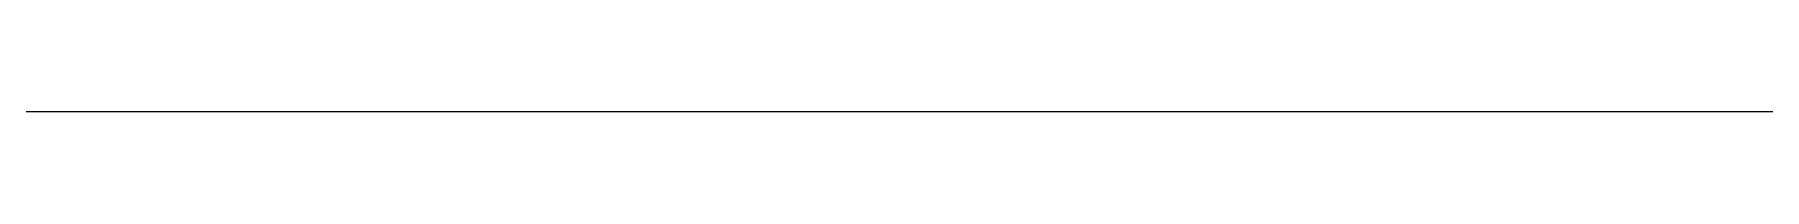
# Model space of a CAD drawing. Header units: millimetres. Extents: x -160614 to 59925, y -157025 to 0.
# Drawn here: x -67449.56596 to -67449.54862, y -96367.22565 to -96367.22565 of the extents above; entities that cross this region are included whole.
import ezdxf

# ---------------------------------------------------------------- set-up
doc = ezdxf.new("R2010")
doc.units = ezdxf.units.MM
doc.header["$LTSCALE"] = 8
doc.layers.add('72_EGR_EQP_TAG', color=9, linetype='Continuous', lineweight=5)
doc.layers.add('LOADING', color=9, linetype='Continuous', lineweight=5)
doc.layers.add('TME-NON MEDICAL FURNITURE', color=9, linetype='Continuous')

# ---------------------------------------------------------------- blocks, each defined once
blk = doc.blocks.new('GF21008-P')
at = {"layer": 'LOADING'}
for p, q in [((-0.770878612, 0), (0.790621645, 0)), ((0.721657538, 0), (0.721657538, 0)), ((0.721657538, 0), (0.721657538, 0)), ((0.721657538, 0), (0.721657538, 0)), ((0.721657538, 0), (0.721657538, 0)), ((0.721657538, 0), (0.721657538, 0)), ((0.721657538, 0), (0.721657538, 0)), ((0.721657538, 0), (0.721657538, 0)), ((0.721657538, 0), (0.721657538, 0)), ((0.721657538, 0), (0.721657538, 0)), ((0.721657538, 0), (0.721657538, 0)), ((0.721657538, 0), (0.721657538, 0)), ((0.721657538, 0), (0.721657538, 0)), ((0.721657538, 0), (0.721657538, 0)), ((0.721657538, 0), (0.721657538, 0)), ((0.721657538, 0), (0.721657538, 0)), ((0.721657538, 0), (0.721657538, 0)), ((0.721657538, 0), (0.721657538, 0)), ((0.721657538, 0), (0.721657538, 0)), ((0.721657538, 0), (0.721657538, 0)), ((0.721657538, 0), (0.721657538, 0)), ((0.721657538, 0), (0.721657538, 0)), ((0.721657538, 0), (0.721657538, 0)), ((0.721657538, 0), (0.721657538, 0)), ((0.721657538, 0), (0.721657538, 0)), ((0.721657538, 0), (0.721657538, 0)), ((0.721657538, 0), (0.721657538, 0)), ((0.721657538, 0), (0.721657538, 0)), ((0.721657538, 0), (0.721657538, 0)), ((0.721657538, 0), (0.721657538, 0)), ((0.721657538, 0), (0.721657538, 0)), ((0.721657538, 0), (0.721657538, 0)), ((0.721657538, 0), (0.721657538, 0)), ((0.721657538, 0), (0.721657538, 0)), ((0.721657538, 0), (0.721657538, 0)), ((0.721657538, 0), (0.721657538, 0)), ((0.721657538, 0), (0.721657538, 0)), ((0.721657538, 0), (0.721657538, 0)), ((0.721657538, 0), (0.721657538, 0)), ((0.721657538, 0), (0.721657538, 0)), ((0.721657538, 0), (0.721657538, 0)), ((0.721657538, 0), (0.721657538, 0)), ((0.721657538, 0), (0.721657538, 0)), ((0.721657538, 0), (0.721657538, 0)), ((0.721657538, 0), (0.721657538, 0)), ((0.721657538, 0), (0.721657538, 0)), ((0.721657538, 0), (0.721657538, 0)), ((0.721657538, 0), (0.721657538, 0)), ((0.721657538, 0), (0.721657538, 0)), ((0.721657538, 0), (0.721657538, 0)), ((0.721657538, 0), (0.721657538, 0)), ((0.721657538, 0), (0.721657538, 0)), ((0.721657538, 0), (0.721657538, 0)), ((0.721657538, 0), (0.721657538, 0)), ((0.721657538, 0), (0.721657538, 0)), ((0.721657538, 0), (0.721657538, 0)), ((0.721657538, 0), (0.721657538, 0)), ((0.721657538, 0), (0.721657538, 0)), ((0.721657538, 0), (0.721657538, 0)), ((0.721657538, 0), (0.721657538, 0)), ((0.721657538, 0), (0.721657538, 0)), ((0.721657538, 0), (0.721657538, 0)), ((0.721657538, 0), (0.721657538, 0)), ((0.721657538, 0), (0.721657538, 0)), ((0.721657538, 0), (0.721657538, 0)), ((0.721657538, 0), (0.721657538, 0)), ((0.721657538, 0), (0.721657538, 0)), ((0.721657538, 0), (0.721657538, 0)), ((0.721657538, 0), (0.721657538, 0)), ((0.721657538, 0), (0.721657538, 0)), ((0.721657538, 0), (0.721657538, 0)), ((0.721657538, 0), (0.721657538, 0)), ((0.721657538, 0), (0.721657538, 0)), ((0.721657538, 0), (0.721657538, 0)), ((0.721657538, 0), (0.721657538, 0)), ((0.721657538, 0), (0.721657538, 0)), ((0.721657538, 0), (0.721657538, 0)), ((0.721657538, 0), (0.721657538, 0)), ((0.721657538, 0), (0.721657538, 0)), ((0.721657538, 0), (0.721657538, 0)), ((0.721657538, 0), (0.721657538, 0)), ((0.721657538, 0), (0.721657538, 0)), ((0.721657538, 0), (0.721657538, 0)), ((0.721657538, 0), (0.721657538, 0)), ((0.721657538, 0), (0.721657538, 0)), ((0.721657538, 0), (0.721657538, 0)), ((0.721657538, 0), (0.721657538, 0)), ((0.721657538, 0), (0.721657538, 0)), ((0.721657538, 0), (0.721657538, 0)), ((0.721657538, 0), (0.721657538, 0)), ((0.721657538, 0), (0.721657538, 0)), ((0.721657538, 0), (0.721657538, 0)), ((0.721657538, 0), (0.721657538, 0)), ((0.721657538, 0), (0.721657538, 0)), ((0.721657538, 0), (0.721657538, 0)), ((0.721657538, 0), (0.721657538, 0)), ((0.721657538, 0), (0.721657538, 0)), ((0.721657538, 0), (0.721657538, 0)), ((0.721657538, 0), (0.721657538, 0)), ((0.721657538, 0), (0.721657538, 0)), ((0.721657538, 0), (0.721657538, 0)), ((0.721657538, 0), (0.721657538, 0)), ((0.721657538, 0), (0.721657538, 0)), ((0.721657538, 0), (0.721657538, 0)), ((0.721657538, 0), (0.721657538, 0)), ((0.721657538, 0), (0.721657538, 0)), ((0.721657538, 0), (0.721657538, 0)), ((0.721657538, 0), (0.721657538, 0)), ((0.721657538, 0), (0.721657538, 0)), ((0.721657538, 0), (0.721657538, 0)), ((0.721657538, 0), (0.721657538, 0)), ((0.721657538, 0), (0.721657538, 0)), ((0.721657538, 0), (0.721657538, 0)), ((0.721657538, 0), (0.721657538, 0)), ((0.721657538, 0), (0.721657538, 0)), ((0.721657538, 0), (0.721657538, 0)), ((0.721657538, 0), (0.721657538, 0)), ((0.721657538, 0), (0.721657538, 0)), ((0.721657538, 0), (0.721657538, 0)), ((0.721657538, 0), (0.721657538, 0)), ((0.721657538, 0), (0.721657538, 0)), ((0.721657538, 0), (0.721657538, 0)), ((0.721657538, 0), (0.721657538, 0)), ((0.721657538, 0), (0.721657538, 0)), ((0.721657538, 0), (0.721657538, 0)), ((0.721657538, 0), (0.721657538, 0)), ((0.721657538, 0), (0.721657538, 0)), ((0.721657538, 0), (0.721657538, 0)), ((0.721657538, 0), (0.721657538, 0)), ((0.721657538, 0), (0.721657538, 0)), ((0.721657538, 0), (0.721657538, 0)), ((0.721657538, 0), (0.721657538, 0)), ((0.721657538, 0), (0.721657538, 0)), ((0.721657538, 0), (0.721657538, 0)), ((0.721657538, 0), (0.721657538, 0)), ((0.721657538, 0), (0.721657538, 0)), ((0.721657538, 0), (0.721657538, 0)), ((0.721657538, 0), (0.721657538, 0)), ((0.721657538, 0), (0.721657538, 0)), ((0.721657538, 0), (0.721657538, 0)), ((0.721657538, 0), (0.721657538, 0)), ((0.721657538, 0), (0.721657538, 0)), ((0.721657538, 0), (0.721657538, 0)), ((0.721657538, 0), (0.721657538, 0)), ((0.721657538, 0), (0.721657538, 0)), ((0.721657538, 0), (0.721657538, 0)), ((0.721657538, 0), (0.721657538, 0)), ((0.721657538, 0), (0.721657538, 0)), ((0.721657538, 0), (0.721657538, 0)), ((0.721657538, 0), (0.721657538, 0)), ((0.721657538, 0), (0.721657538, 0)), ((0.721657538, 0), (0.721657538, 0)), ((0.721657538, 0), (0.721657538, 0)), ((0.721657538, 0), (0.721657538, 0)), ((0.721657538, 0), (0.721657538, 0)), ((0.721657538, 0), (0.721657538, 0)), ((0.721657538, 0), (0.721657538, 0)), ((0.721657538, 0), (0.721657538, 0)), ((0.721657538, 0), (0.721657538, 0)), ((0.721657538, 0), (0.721657538, 0)), ((0.721657538, 0), (0.721657538, 0)), ((0.721657538, 0), (0.721657538, 0)), ((0.721657538, 0), (0.721657538, 0)), ((0.721657538, 0), (0.721657538, 0)), ((0.721657538, 0), (0.721657538, 0)), ((0.721657538, 0), (0.721657538, 0)), ((0.721657538, 0), (0.721657538, 0)), ((0.721657538, 0), (0.721657538, 0)), ((0.721657538, 0), (0.721657538, 0)), ((0.721657538, 0), (0.721657538, 0)), ((0.721657538, 0), (0.721657538, 0)), ((0.721657538, 0), (0.721657538, 0)), ((0.721657538, 0), (0.721657538, 0)), ((0.721657538, 0), (0.721657538, 0)), ((0.721657538, 0), (0.721657538, 0)), ((0.721657538, 0), (0.721657538, 0)), ((0.721657538, 0), (0.721657538, 0)), ((0.721657538, 0), (0.721657538, 0)), ((0.721657538, 0), (0.721657538, 0)), ((0.721657538, 0), (0.721657538, 0)), ((0.721657538, 0), (0.721657538, 0)), ((0.721657538, 0), (0.721657538, 0)), ((0.721657538, 0), (0.721657538, 0)), ((0.721657538, 0), (0.721657538, 0)), ((0.721657538, 0), (0.721657538, 0)), ((0.721657538, 0), (0.721657538, 0)), ((0.721657538, 0), (0.721657538, 0)), ((0.721657538, 0), (0.721657538, 0)), ((0.721657538, 0), (0.721657538, 0)), ((0.721657538, 0), (0.721657538, 0)), ((0.721657538, 0), (0.721657538, 0)), ((0.721657538, 0), (0.721657538, 0)), ((0.721657538, 0), (0.721657538, 0)), ((0.721657538, 0), (0.721657538, 0)), ((0.721657538, 0), (0.721657538, 0)), ((0.721657538, 0), (0.721657538, 0)), ((0.721657538, 0), (0.721657538, 0)), ((0.721657538, 0), (0.721657538, 0)), ((0.721657538, 0), (0.721657538, 0)), ((0.721657538, 0), (0.721657538, 0)), ((0.721657538, 0), (0.721657538, 0)), ((0.721657538, 0), (0.721657538, 0)), ((0.721657538, 0), (0.721657538, 0)), ((0.721657538, 0), (0.721657538, 0)), ((0.721657538, 0), (0.721657538, 0)), ((0.721657538, 0), (0.721657538, 0)), ((0.721657538, 0), (0.721657538, 0)), ((0.721657538, 0), (0.721657538, 0)), ((0.721657538, 0), (0.721657538, 0)), ((0.721657538, 0), (0.721657538, 0)), ((0.721657538, 0), (0.721657538, 0)), ((0.721657538, 0), (0.721657538, 0)), ((0.721657538, 0), (0.721657538, 0)), ((0.721657538, 0), (0.721657538, 0)), ((0.721657538, 0), (0.721657538, 0)), ((0.721657538, 0), (0.721657538, 0)), ((0.721657538, 0), (0.721657538, 0)), ((0.721657538, 0), (0.721657538, 0)), ((0.721657538, 0), (0.721657538, 0)), ((0.721657538, 0), (0.721657538, 0)), ((0.721657538, 0), (0.721657538, 0)), ((0.721657538, 0), (0.721657538, 0)), ((0.721657538, 0), (0.721657538, 0)), ((0.721657538, 0), (0.721657538, 0)), ((0.721657538, 0), (0.721657538, 0)), ((0.721657538, 0), (0.721657538, 0)), ((0.721657538, 0), (0.721657538, 0)), ((0.721657538, 0), (0.721657538, 0)), ((0.721657538, 0), (0.721657538, 0)), ((0.721657538, 0), (0.721657538, 0)), ((0.721657538, 0), (0.721657538, 0)), ((0.721657538, 0), (0.721657538, 0)), ((0.721657538, 0), (0.721657538, 0)), ((0.721657538, 0), (0.721657538, 0)), ((0.721657538, 0), (0.721657538, 0)), ((0.721657538, 0), (0.721657538, 0)), ((0.721657538, 0), (0.721657538, 0)), ((0.721657538, 0), (0.721657538, 0)), ((0.721657538, 0), (0.721657538, 0)), ((0.721657538, 0), (0.721657538, 0)), ((0.721657538, 0), (0.721657538, 0)), ((0.721657538, 0), (0.721657538, 0)), ((0.721657538, 0), (0.721657538, 0)), ((0.721657538, 0), (0.721657538, 0)), ((0.721657538, 0), (0.721657538, 0)), ((0.721657538, 0), (0.721657538, 0)), ((0.721657538, 0), (0.721657538, 0)), ((0.721657538, 0), (0.721657538, 0)), ((0.721657538, 0), (0.721657538, 0)), ((0.721657538, 0), (0.721657538, 0)), ((0.721657538, 0), (0.721657538, 0)), ((0.721657538, 0), (0.721657538, 0)), ((0.721657538, 0), (0.721657538, 0)), ((0.721657538, 0), (0.721657538, 0)), ((0.721657538, 0), (0.721657538, 0)), ((0.721657538, 0), (0.721657538, 0)), ((0.721657538, 0), (0.721657538, 0)), ((0.721657538, 0), (0.721657538, 0)), ((0.721657538, 0), (0.721657538, 0)), ((0.721657538, 0), (0.721657538, 0)), ((0.721657538, 0), (0.721657538, 0)), ((0.721657538, 0), (0.721657538, 0)), ((0.721657538, 0), (0.721657538, 0)), ((0.721657538, 0), (0.721657538, 0)), ((0.721657538, 0), (0.721657538, 0)), ((0.721657538, 0), (0.721657538, 0)), ((0.721657538, 0), (0.721657538, 0)), ((0.721657538, 0), (0.721657538, 0)), ((0.721657538, 0), (0.721657538, 0)), ((0.721657538, 0), (0.721657538, 0)), ((0.721657538, 0), (0.721657538, 0)), ((0.721657538, 0), (0.721657538, 0)), ((0.721657538, 0), (0.721657538, 0)), ((0.721657538, 0), (0.721657538, 0)), ((0.721657538, 0), (0.721657538, 0)), ((0.721657538, 0), (0.721657538, 0)), ((0.721657538, 0), (0.721657538, 0)), ((0.721657538, 0), (0.721657538, 0)), ((0.721657538, 0), (0.721657538, 0)), ((0.721657538, 0), (0.721657538, 0)), ((0.721657538, 0), (0.721657538, 0)), ((0.721657538, 0), (0.721657538, 0)), ((0.721657538, 0), (0.721657538, 0)), ((0.721657538, 0), (0.721657538, 0)), ((0.721657538, 0), (0.721657538, 0)), ((0.721657538, 0), (0.721657538, 0)), ((0.721657538, 0), (0.721657538, 0)), ((0.721657538, 0), (0.721657538, 0)), ((0.721657538, 0), (0.721657538, 0)), ((0.721657538, 0), (0.721657538, 0)), ((0.721657538, 0), (0.721657538, 0)), ((0.721657538, 0), (0.721657538, 0)), ((0.721657538, 0), (0.721657538, 0)), ((0.721657538, 0), (0.721657538, 0)), ((0.721657538, 0), (0.721657538, 0)), ((0.721657538, 0), (0.721657538, 0)), ((0.721657538, 0), (0.721657538, 0)), ((0.721657538, 0), (0.721657538, 0)), ((0.721657538, 0), (0.721657538, 0)), ((0.721657538, 0), (0.721657538, 0)), ((0.721657538, 0), (0.721657538, 0)), ((0.721657538, 0), (0.721657538, 0)), ((0.721657538, 0), (0.721657538, 0)), ((0.721657538, 0), (0.721657538, 0)), ((0.721657538, 0), (0.721657538, 0)), ((0.721657538, 0), (0.721657538, 0)), ((0.721657538, 0), (0.721657538, 0)), ((0.721657538, 0), (0.721657538, 0)), ((0.721657538, 0), (0.721657538, 0)), ((0.721657538, 0), (0.721657538, 0)), ((0.721657538, 0), (0.721657538, 0)), ((0.721657538, 0), (0.721657538, 0)), ((0.721657538, 0), (0.721657538, 0)), ((0.721657538, 0), (0.721657538, 0)), ((0.721657538, 0), (0.721657538, 0)), ((0.721657538, 0), (0.721657538, 0)), ((0.721657538, 0), (0.721657538, 0)), ((0.721657538, 0), (0.721657538, 0)), ((0.721657538, 0), (0.721657538, 0)), ((0.721657538, 0), (0.721657538, 0)), ((0.721657538, 0), (0.721657538, 0)), ((0.721657538, 0), (0.721657538, 0)), ((0.721657538, 0), (0.721657538, 0)), ((0.721657538, 0), (0.721657538, 0)), ((0.721657538, 0), (0.721657538, 0)), ((0.721657538, 0), (0.721657538, 0)), ((0.721657538, 0), (0.721657538, 0)), ((0.721657538, 0), (0.721657538, 0)), ((0.721657538, 0), (0.721657538, 0)), ((0.721657538, 0), (0.721657538, 0)), ((0.721657538, 0), (0.721657538, 0)), ((0.721657538, 0), (0.721657538, 0)), ((0.721657538, 0), (0.721657538, 0)), ((0.721657538, 0), (0.721657538, 0)), ((0.721657538, 0), (0.721657538, 0)), ((0.721657538, 0), (0.721657538, 0)), ((0.721657538, 0), (0.721657538, 0)), ((0.721657538, 0), (0.721657538, 0)), ((0.721657538, 0), (0.721657538, 0)), ((0.721657538, 0), (0.721657538, 0)), ((0.721657538, 0), (0.721657538, 0)), ((0.721657538, 0), (0.721657538, 0)), ((0.721657538, 0), (0.721657538, 0)), ((0.721657538, 0), (0.721657538, 0)), ((0.721657538, 0), (0.721657538, 0)), ((0.721657538, 0), (0.721657538, 0)), ((0.721657538, 0), (0.721657538, 0)), ((0.721657538, 0), (0.721657538, 0)), ((0.721657538, 0), (0.721657538, 0)), ((0.721657538, 0), (0.721657538, 0)), ((0.721657538, 0), (0.721657538, 0)), ((0.721657538, 0), (0.721657538, 0)), ((0.721657538, 0), (0.721657538, 0)), ((0.721657538, 0), (0.721657538, 0)), ((0.721657538, 0), (0.721657538, 0)), ((0.721657538, 0), (0.721657538, 0)), ((0.721657538, 0), (0.721657538, 0)), ((0.721657538, 0), (0.721657538, 0)), ((0.721657538, 0), (0.721657538, 0)), ((0.721657538, 0), (0.721657538, 0)), ((0.721657538, 0), (0.721657538, 0)), ((0.721657538, 0), (0.721657538, 0)), ((0.721657538, 0), (0.721657538, 0)), ((0.721657538, 0), (0.721657538, 0)), ((0.721657538, 0), (0.721657538, 0)), ((0.721657538, 0), (0.721657538, 0)), ((0.721657538, 0), (0.721657538, 0)), ((0.721657538, 0), (0.721657538, 0)), ((0.721657538, 0), (0.721657538, 0)), ((0.721657538, 0), (0.721657538, 0)), ((0.721657538, 0), (0.721657538, 0)), ((0.721657538, 0), (0.721657538, 0)), ((0.721657538, 0), (0.721657538, 0)), ((0.721657538, 0), (0.721657538, 0)), ((0.721657538, 0), (0.721657538, 0)), ((0.721657538, 0), (0.721657538, 0)), ((0.721657538, 0), (0.721657538, 0)), ((0.721657538, 0), (0.721657538, 0)), ((0.721657538, 0), (0.721657538, 0)), ((0.721657538, 0), (0.721657538, 0)), ((0.721657538, 0), (0.721657538, 0)), ((0.721657538, 0), (0.721657538, 0)), ((0.721657538, 0), (0.721657538, 0)), ((0.721657538, 0), (0.721657538, 0)), ((0.721657538, 0), (0.721657538, 0)), ((0.721657538, 0), (0.721657538, 0)), ((0.721657538, 0), (0.721657538, 0)), ((0.721657538, 0), (0.721657538, 0)), ((0.721657538, 0), (0.721657538, 0)), ((0.721657538, 0), (0.721657538, 0)), ((0.721657538, 0), (0.721657538, 0)), ((0.721657538, 0), (0.721657538, 0)), ((0.721657538, 0), (0.721657538, 0)), ((0.721657538, 0), (0.721657538, 0)), ((0.721657538, 0), (0.721657538, 0)), ((0.721657538, 0), (0.721657538, 0)), ((0.721657538, 0), (0.721657538, 0)), ((0.721657538, 0), (0.721657538, 0)), ((0.721657538, 0), (0.721657538, 0)), ((0.721657538, 0), (0.721657538, 0)), ((0.721657538, 0), (0.721657538, 0)), ((0.721657538, 0), (0.721657538, 0)), ((0.721657538, 0), (0.721657538, 0)), ((0.721657538, 0), (0.721657538, 0)), ((0.721657538, 0), (0.721657538, 0)), ((0.721657538, 0), (0.721657538, 0)), ((0.721657538, 0), (0.721657538, 0)), ((0.721657538, 0), (0.721657538, 0)), ((0.721657538, 0), (0.721657538, 0)), ((0.721657538, 0), (0.721657538, 0)), ((0.721657538, 0), (0.721657538, 0)), ((0.721657538, 0), (0.721657538, 0)), ((0.721657538, 0), (0.721657538, 0)), ((0.721657538, 0), (0.721657538, 0)), ((0.721657538, 0), (0.721657538, 0)), ((0.721657538, 0), (0.721657538, 0)), ((0.721657538, 0), (0.721657538, 0)), ((0.721657538, 0), (0.721657538, 0)), ((0.721657538, 0), (0.721657538, 0)), ((0.721657538, 0), (0.721657538, 0)), ((0.721657538, 0), (0.721657538, 0)), ((0.721657538, 0), (0.721657538, 0)), ((0.721657538, 0), (0.721657538, 0)), ((0.721657538, 0), (0.721657538, 0)), ((0.721657538, 0), (0.721657538, 0)), ((0.721657538, 0), (0.721657538, 0)), ((0.721657538, 0), (0.721657538, 0)), ((0.721657538, 0), (0.721657538, 0)), ((0.721657538, 0), (0.721657538, 0)), ((0.721657538, 0), (0.721657538, 0)), ((0.721657538, 0), (0.721657538, 0)), ((0.721657538, 0), (0.721657538, 0)), ((0.721657538, 0), (0.721657538, 0)), ((0.721657538, 0), (0.721657538, 0)), ((0.721657538, 0), (0.721657538, 0)), ((0.721657538, 0), (0.721657538, 0)), ((0.721657538, 0), (0.721657538, 0)), ((0.721657538, 0), (0.721657538, 0)), ((0.721657538, 0), (0.721657538, 0)), ((0.721657538, 0), (0.721657538, 0)), ((0.721657538, 0), (0.721657538, 0)), ((0.721657538, 0), (0.721657538, 0)), ((0.721657538, 0), (0.721657538, 0)), ((0.721657538, 0), (0.721657538, 0)), ((0.721657538, 0), (0.721657538, 0)), ((0.721657538, 0), (0.721657538, 0)), ((0.721657538, 0), (0.721657538, 0)), ((0.721657538, 0), (0.721657538, 0)), ((0.721657538, 0), (0.721657538, 0)), ((0.721657538, 0), (0.721657538, 0)), ((0.721657538, 0), (0.721657538, 0)), ((0.721657538, 0), (0.721657538, 0)), ((0.721657538, 0), (0.721657538, 0)), ((0.721657538, 0), (0.721657538, 0)), ((0.721657538, 0), (0.721657538, 0)), ((0.721657538, 0), (0.721657538, 0)), ((0.721657538, 0), (0.721657538, 0)), ((0.721657538, 0), (0.721657538, 0)), ((0.721657538, 0), (0.721657538, 0)), ((0.721657538, 0), (0.721657538, 0)), ((0.721657538, 0), (0.721657538, 0)), ((0.721657538, 0), (0.721657538, 0)), ((0.721657538, 0), (0.721657538, 0)), ((0.721657538, 0), (0.721657538, 0)), ((0.721657538, 0), (0.721657538, 0)), ((0.721657538, 0), (0.721657538, 0)), ((0.721657538, 0), (0.721657538, 0)), ((0.721657538, 0), (0.721657538, 0)), ((0.721657538, 0), (0.721657538, 0)), ((0.721657538, 0), (0.721657538, 0)), ((0.721657538, 0), (0.721657538, 0)), ((0.721657538, 0), (0.721657538, 0)), ((0.721657538, 0), (0.721657538, 0)), ((0.721657538, 0), (0.721657538, 0)), ((0.721657538, 0), (0.721657538, 0)), ((0.721657538, 0), (0.721657538, 0)), ((0.721657538, 0), (0.721657538, 0)), ((0.721657538, 0), (0.721657538, 0)), ((0.721657538, 0), (0.721657538, 0)), ((0.721657538, 0), (0.721657538, 0)), ((0.721657538, 0), (0.721657538, 0)), ((0.721657538, 0), (0.721657538, 0)), ((0.721657538, 0), (0.721657538, 0)), ((0.721657538, 0), (0.721657538, 0)), ((0.721657538, 0), (0.721657538, 0)), ((0.721657538, 0), (0.721657538, 0)), ((0.721657538, 0), (0.721657538, 0)), ((0.721657538, 0), (0.721657538, 0)), ((0.721657538, 0), (0.721657538, 0)), ((0.721657538, 0), (0.721657538, 0)), ((0.721657538, 0), (0.721657538, 0)), ((0.721657538, 0), (0.721657538, 0)), ((0.721657538, 0), (0.721657538, 0)), ((0.721657538, 0), (0.721657538, 0)), ((0.721657538, 0), (0.721657538, 0)), ((0.721657538, 0), (0.721657538, 0)), ((0.721657538, 0), (0.721657538, 0)), ((0.721657538, 0), (0.721657538, 0)), ((0.721657538, 0), (0.721657538, 0)), ((0.721657538, 0), (0.721657538, 0)), ((0.721657538, 0), (0.721657538, 0)), ((0.721657538, 0), (0.721657538, 0)), ((0.721657538, 0), (0.721657538, 0)), ((0.721657538, 0), (0.721657538, 0)), ((0.721657538, 0), (0.721657538, 0)), ((0.721657538, 0), (0.721657538, 0)), ((0.721657538, 0), (0.721657538, 0)), ((0.721657538, 0), (0.721657538, 0)), ((0.721657538, 0), (0.721657538, 0)), ((0.721657538, 0), (0.721657538, 0)), ((0.721657538, 0), (0.721657538, 0)), ((0.721657538, 0), (0.721657538, 0)), ((0.721657538, 0), (0.721657538, 0)), ((0.721657538, 0), (0.721657538, 0)), ((0.721657538, 0), (0.721657538, 0)), ((0.721657538, 0), (0.721657538, 0)), ((0.721657538, 0), (0.721657538, 0)), ((0.721657538, 0), (0.721657538, 0)), ((0.721657538, 0), (0.721657538, 0)), ((0.721657538, 0), (0.721657538, 0)), ((0.721657538, 0), (0.721657538, 0)), ((0.721657538, 0), (0.721657538, 0)), ((0.721657538, 0), (0.721657538, 0)), ((0.721657538, 0), (0.721657538, 0)), ((0.721657538, 0), (0.721657538, 0)), ((0.721657538, 0), (0.721657538, 0)), ((0.721657538, 0), (0.721657538, 0)), ((0.721657538, 0), (0.721657538, 0)), ((0.721657538, 0), (0.721657538, 0)), ((0.721657538, 0), (0.721657538, 0)), ((0.721657538, 0), (0.721657538, 0)), ((0.721657538, 0), (0.721657538, 0)), ((0.721657538, 0), (0.721657538, 0)), ((0.721657538, 0), (0.721657538, 0)), ((0.721657538, 0), (0.721657538, 0)), ((0.721657538, 0), (0.721657538, 0)), ((0.721657538, 0), (0.721657538, 0)), ((0.721657538, 0), (0.721657538, 0)), ((0.721657538, 0), (0.721657538, 0)), ((0.721657538, 0), (0.721657538, 0)), ((0.721657538, 0), (0.721657538, 0)), ((0.721657538, 0), (0.721657538, 0)), ((0.721657538, 0), (0.721657538, 0)), ((0.721657538, 0), (0.721657538, 0)), ((0.721657538, 0), (0.721657538, 0)), ((0.721657538, 0), (0.721657538, 0)), ((0.721657538, 0), (0.721657538, 0)), ((0.721657538, 0), (0.721657538, 0)), ((0.721657538, 0), (0.721657538, 0)), ((0.721657538, 0), (0.721657538, 0)), ((0.721657538, 0), (0.721657538, 0)), ((0.721657538, 0), (0.721657538, 0)), ((0.721657538, 0), (0.721657538, 0)), ((0.721657538, 0), (0.721657538, 0)), ((0.721657538, 0), (0.721657538, 0)), ((0.721657538, 0), (0.721657538, 0)), ((0.721657538, 0), (0.721657538, 0)), ((0.721657538, 0), (0.721657538, 0)), ((0.721657538, 0), (0.721657538, 0)), ((0.721657538, 0), (0.721657538, 0)), ((0.721657538, 0), (0.721657538, 0)), ((0.721657538, 0), (0.721657538, 0)), ((0.721657538, 0), (0.721657538, 0)), ((0.721657538, 0), (0.721657538, 0)), ((0.721657538, 0), (0.721657538, 0)), ((0.721657538, 0), (0.721657538, 0)), ((0.721657538, 0), (0.721657538, 0)), ((0.721657538, 0), (0.721657538, 0)), ((0.721657538, 0), (0.721657538, 0)), ((0.721657538, 0), (0.721657538, 0)), ((0.721657538, 0), (0.721657538, 0)), ((0.721657538, 0), (0.721657538, 0)), ((0.721657538, 0), (0.721657538, 0)), ((0.721657538, 0), (0.721657538, 0)), ((0.721657538, 0), (0.721657538, 0)), ((0.721657538, 0), (0.721657538, 0)), ((0.721657538, 0), (0.721657538, 0)), ((0.721657538, 0), (0.721657538, 0)), ((0.721657538, 0), (0.721657538, 0)), ((0.721657538, 0), (0.721657538, 0)), ((0.721657538, 0), (0.721657538, 0)), ((0.721657538, 0), (0.721657538, 0)), ((0.721657538, 0), (0.721657538, 0)), ((0.721657538, 0), (0.721657538, 0)), ((0.721657538, 0), (0.721657538, 0)), ((0.721657538, 0), (0.721657538, 0)), ((0.721657538, 0), (0.721657538, 0)), ((0.721657538, 0), (0.721657538, 0)), ((0.721657538, 0), (0.721657538, 0)), ((0.721657538, 0), (0.721657538, 0)), ((0.721657538, 0), (0.721657538, 0)), ((0.721657538, 0), (0.721657538, 0)), ((0.721657538, 0), (0.721657538, 0)), ((0.721657538, 0), (0.721657538, 0)), ((0.721657538, 0), (0.721657538, 0)), ((0.721657538, 0), (0.721657538, 0)), ((0.721657538, 0), (0.721657538, 0)), ((0.721657538, 0), (0.721657538, 0)), ((0.721657538, 0), (0.721657538, 0)), ((0.721657538, 0), (0.721657538, 0)), ((0.721657538, 0), (0.721657538, 0)), ((0.721657538, 0), (0.721657538, 0)), ((0.721657538, 0), (0.721657538, 0)), ((0.721657538, 0), (0.721657538, 0)), ((0.721657538, 0), (0.721657538, 0)), ((0.721657538, 0), (0.721657538, 0)), ((0.721657538, 0), (0.721657538, 0)), ((0.721657538, 0), (0.721657538, 0)), ((0.721657538, 0), (0.721657538, 0)), ((0.721657538, 0), (0.721657538, 0)), ((0.721657538, 0), (0.721657538, 0)), ((0.721657538, 0), (0.721657538, 0)), ((0.721657538, 0), (0.721657538, 0)), ((0.721657538, 0), (0.721657538, 0)), ((0.721657538, 0), (0.721657538, 0)), ((0.721657538, 0), (0.721657538, 0)), ((0.721657538, 0), (0.721657538, 0)), ((0.721657538, 0), (0.721657538, 0)), ((0.721657538, 0), (0.721657538, 0)), ((0.721657538, 0), (0.721657538, 0)), ((0.721657538, 0), (0.721657538, 0)), ((0.721657538, 0), (0.721657538, 0)), ((0.721657538, 0), (0.721657538, 0)), ((0.721657538, 0), (0.721657538, 0)), ((0.721657538, 0), (0.721657538, 0)), ((0.721657538, 0), (0.721657538, 0)), ((0.721657538, 0), (0.721657538, 0)), ((0.721657538, 0), (0.721657538, 0)), ((0.721657538, 0), (0.721657538, 0)), ((0.721657538, 0), (0.721657538, 0)), ((0.721657538, 0), (0.721657538, 0)), ((0.721657538, 0), (0.721657538, 0)), ((0.721657538, 0), (0.721657538, 0)), ((0.721657538, 0), (0.721657538, 0)), ((0.721657538, 0), (0.721657538, 0)), ((0.721657538, 0), (0.721657538, 0)), ((0.721657538, 0), (0.721657538, 0)), ((0.721657538, 0), (0.721657538, 0)), ((0.721657538, 0), (0.721657538, 0)), ((0.721657538, 0), (0.721657538, 0)), ((0.721657538, 0), (0.721657538, 0)), ((0.721657538, 0), (0.721657538, 0)), ((0.721657538, 0), (0.721657538, 0)), ((0.721657538, 0), (0.721657538, 0)), ((0.721657538, 0), (0.721657538, 0)), ((0.721657538, 0), (0.721657538, 0)), ((0.721657538, 0), (0.721657538, 0)), ((0.721657538, 0), (0.721657538, 0)), ((0.721657538, 0), (0.721657538, 0)), ((0.721657538, 0), (0.721657538, 0)), ((0.721657538, 0), (0.721657538, 0)), ((0.721657538, 0), (0.721657538, 0)), ((0.721657538, 0), (0.721657538, 0)), ((0.721657538, 0), (0.721657538, 0)), ((0.721657538, 0), (0.721657538, 0)), ((0.721657538, 0), (0.721657538, 0)), ((0.721657538, 0), (0.721657538, 0)), ((0.721657538, 0), (0.721657538, 0)), ((0.721657538, 0), (0.721657538, 0)), ((0.721657538, 0), (0.721657538, 0)), ((0.721657538, 0), (0.721657538, 0)), ((0.721657538, 0), (0.721657538, 0)), ((0.721657538, 0), (0.721657538, 0)), ((0.721657538, 0), (0.721657538, 0)), ((0.721657538, 0), (0.721657538, 0)), ((0.721657538, 0), (0.721657538, 0)), ((0.721657538, 0), (0.721657538, 0)), ((0.721657538, 0), (0.721657538, 0)), ((0.721657538, 0), (0.721657538, 0)), ((0.721657538, 0), (0.721657538, 0)), ((0.721657538, 0), (0.721657538, 0)), ((0.721657538, 0), (0.721657538, 0)), ((0.721657538, 0), (0.721657538, 0)), ((0.721657538, 0), (0.721657538, 0)), ((0.721657538, 0), (0.721657538, 0)), ((0.721657538, 0), (0.721657538, 0)), ((0.721657538, 0), (0.721657538, 0)), ((0.721657538, 0), (0.721657538, 0)), ((0.721657538, 0), (0.721657538, 0)), ((0.721657538, 0), (0.721657538, 0)), ((0.721657538, 0), (0.721657538, 0)), ((0.721657538, 0), (0.721657538, 0)), ((0.721657538, 0), (0.721657538, 0)), ((0.721657538, 0), (0.721657538, 0)), ((0.721657538, 0), (0.721657538, 0)), ((0.721657538, 0), (0.721657538, 0)), ((0.721657538, 0), (0.721657538, 0)), ((0.721657538, 0), (0.721657538, 0)), ((0.721657538, 0), (0.721657538, 0)), ((0.721657538, 0), (0.721657538, 0)), ((0.721657538, 0), (0.721657538, 0)), ((0.721657538, 0), (0.721657538, 0)), ((0.721657538, 0), (0.721657538, 0)), ((0.721657538, 0), (0.721657538, 0)), ((0.721657538, 0), (0.721657538, 0)), ((0.721657538, 0), (0.721657538, 0)), ((0.721657538, 0), (0.721657538, 0)), ((0.721657538, 0), (0.721657538, 0)), ((0.721657538, 0), (0.721657538, 0)), ((0.721657538, 0), (0.721657538, 0)), ((0.721657538, 0), (0.721657538, 0)), ((0.721657538, 0), (0.721657538, 0)), ((0.721657538, 0), (0.721657538, 0)), ((0.721657538, 0), (0.721657538, 0)), ((0.721657538, 0), (0.721657538, 0)), ((0.721657538, 0), (0.721657538, 0)), ((0.721657538, 0), (0.721657538, 0)), ((0.721657538, 0), (0.721657538, 0)), ((0.721657538, 0), (0.721657538, 0)), ((0.721657538, 0), (0.721657538, 0)), ((0.721657538, 0), (0.721657538, 0)), ((0.721657538, 0), (0.721657538, 0)), ((0.721657538, 0), (0.721657538, 0)), ((0.721657538, 0), (0.721657538, 0)), ((0.721657538, 0), (0.721657538, 0)), ((0.721657538, 0), (0.721657538, 0)), ((0.721657538, 0), (0.721657538, 0)), ((0.721657538, 0), (0.721657538, 0)), ((0.721657538, 0), (0.721657538, 0)), ((0.721657538, 0), (0.721657538, 0)), ((0.721657538, 0), (0.721657538, 0)), ((0.721657538, 0), (0.721657538, 0)), ((0.721657538, 0), (0.721657538, 0)), ((0.721657538, 0), (0.721657538, 0)), ((0.721657538, 0), (0.721657538, 0)), ((0.721657538, 0), (0.721657538, 0)), ((0.721657538, 0), (0.721657538, 0)), ((0.721657538, 0), (0.721657538, 0)), ((0.721657538, 0), (0.721657538, 0)), ((0.721657538, 0), (0.721657538, 0)), ((0.721657538, 0), (0.721657538, 0)), ((0.721657538, 0), (0.721657538, 0)), ((0.721657538, 0), (0.721657538, 0)), ((0.721657538, 0), (0.721657538, 0)), ((0.721657538, 0), (0.721657538, 0)), ((0.721657538, 0), (0.721657538, 0)), ((0.721657538, 0), (0.721657538, 0)), ((0.721657538, 0), (0.721657538, 0)), ((0.721657538, 0), (0.721657538, 0)), ((0.721657538, 0), (0.721657538, 0)), ((0.721657538, 0), (0.721657538, 0)), ((0.721657538, 0), (0.721657538, 0)), ((0.721657538, 0), (0.721657538, 0)), ((0.721657538, 0), (0.721657538, 0)), ((0.721657538, 0), (0.721657538, 0)), ((0.721657538, 0), (0.721657538, 0)), ((0.721657538, 0), (0.721657538, 0)), ((0.721657538, 0), (0.721657538, 0)), ((0.721657538, 0), (0.721657538, 0)), ((0.721657538, 0), (0.721657538, 0)), ((0.721657538, 0), (0.721657538, 0)), ((0.721657538, 0), (0.721657538, 0)), ((0.721657538, 0), (0.721657538, 0)), ((0.721657538, 0), (0.721657538, 0)), ((0.721657538, 0), (0.721657538, 0)), ((0.721657538, 0), (0.721657538, 0)), ((0.721657538, 0), (0.721657538, 0)), ((0.721657538, 0), (0.721657538, 0)), ((0.721657538, 0), (0.721657538, 0)), ((0.721657538, 0), (0.721657538, 0)), ((0.721657538, 0), (0.721657538, 0)), ((0.721657538, 0), (0.721657538, 0)), ((0.721657538, 0), (0.721657538, 0)), ((0.721657538, 0), (0.721657538, 0)), ((0.721657538, 0), (0.721657538, 0)), ((0.721657538, 0), (0.721657538, 0)), ((0.721657538, 0), (0.721657538, 0)), ((0.721657538, 0), (0.721657538, 0)), ((0.721657538, 0), (0.721657538, 0)), ((0.721657538, 0), (0.721657538, 0)), ((0.721657538, 0), (0.721657538, 0)), ((0.721657538, 0), (0.721657538, 0)), ((0.721657538, 0), (0.721657538, 0)), ((0.721657538, 0), (0.721657538, 0)), ((0.721657538, 0), (0.721657538, 0)), ((0.721657538, 0), (0.721657538, 0)), ((0.721657538, 0), (0.721657538, 0)), ((0.721657538, 0), (0.721657538, 0)), ((0.721657538, 0), (0.721657538, 0)), ((0.721657538, 0), (0.721657538, 0)), ((0.721657538, 0), (0.721657538, 0)), ((0.721657538, 0), (0.721657538, 0)), ((0.721657538, 0), (0.721657538, 0)), ((0.721657538, 0), (0.721657538, 0)), ((0.721657538, 0), (0.721657538, 0)), ((0.721657538, 0), (0.721657538, 0)), ((0.721657538, 0), (0.721657538, 0)), ((0.721657538, 0), (0.721657538, 0)), ((0.721657538, 0), (0.721657538, 0)), ((0.721657538, 0), (0.721657538, 0)), ((0.721657538, 0), (0.721657538, 0)), ((0.721657538, 0), (0.721657538, 0)), ((0.721657538, 0), (0.721657538, 0)), ((0.721657538, 0), (0.721657538, 0)), ((0.721657538, 0), (0.721657538, 0)), ((0.721657538, 0), (0.721657538, 0)), ((0.721657538, 0), (0.721657538, 0)), ((0.721657538, 0), (0.721657538, 0)), ((0.721657538, 0), (0.721657538, 0)), ((0.721657538, 0), (0.721657538, 0)), ((0.721657538, 0), (0.721657538, 0)), ((0.721657538, 0), (0.721657538, 0)), ((0.721657538, 0), (0.721657538, 0)), ((0.721657538, 0), (0.721657538, 0)), ((0.721657538, 0), (0.721657538, 0)), ((0.721657538, 0), (0.721657538, 0)), ((0.721657538, 0), (0.721657538, 0)), ((0.721657538, 0), (0.721657538, 0)), ((0.721657538, 0), (0.721657538, 0)), ((0.721657538, 0), (0.721657538, 0)), ((0.721657538, 0), (0.721657538, 0)), ((0.721657538, 0), (0.721657538, 0)), ((0.721657538, 0), (0.721657538, 0)), ((0.721657538, 0), (0.721657538, 0)), ((0.721657538, 0), (0.721657538, 0)), ((0.721657538, 0), (0.721657538, 0)), ((0.721657538, 0), (0.721657538, 0)), ((0.721657538, 0), (0.721657538, 0)), ((0.721657538, 0), (0.721657538, 0)), ((0.721657538, 0), (0.721657538, 0)), ((0.721657538, 0), (0.721657538, 0)), ((0.721657538, 0), (0.721657538, 0)), ((0.721657538, 0), (0.721657538, 0)), ((0.721657538, 0), (0.721657538, 0)), ((0.721657538, 0), (0.721657538, 0)), ((0.721657538, 0), (0.721657538, 0)), ((0.721657538, 0), (0.721657538, 0)), ((0.721657538, 0), (0.721657538, 0)), ((0.721657538, 0), (0.721657538, 0)), ((0.721657538, 0), (0.721657538, 0)), ((0.721657538, 0), (0.721657538, 0)), ((0.721657538, 0), (0.721657538, 0)), ((0.721657538, 0), (0.721657538, 0)), ((0.721657538, 0), (0.721657538, 0)), ((0.721657538, 0), (0.721657538, 0)), ((0.721657538, 0), (0.721657538, 0)), ((0.721657538, 0), (0.721657538, 0)), ((0.721657538, 0), (0.721657538, 0)), ((0.721657538, 0), (0.721657538, 0)), ((0.721657538, 0), (0.721657538, 0)), ((0.721657538, 0), (0.721657538, 0)), ((0.721657538, 0), (0.721657538, 0)), ((0.721657538, 0), (0.721657538, 0)), ((0.721657538, 0), (0.721657538, 0)), ((0.721657538, 0), (0.721657538, 0)), ((0.721657538, 0), (0.721657538, 0)), ((0.721657538, 0), (0.721657538, 0)), ((0.721657538, 0), (0.721657538, 0)), ((0.721657538, 0), (0.721657538, 0)), ((0.721657538, 0), (0.721657538, 0)), ((0.721657538, 0), (0.721657538, 0)), ((0.721657538, 0), (0.721657538, 0)), ((0.721657538, 0), (0.721657538, 0)), ((0.721657538, 0), (0.721657538, 0)), ((0.721657538, 0), (0.721657538, 0)), ((0.721657538, 0), (0.721657538, 0)), ((0.721657538, 0), (0.721657538, 0)), ((0.721657538, 0), (0.721657538, 0)), ((0.721657538, 0), (0.721657538, 0)), ((0.721657538, 0), (0.721657538, 0)), ((0.721657538, 0), (0.721657538, 0)), ((0.721657538, 0), (0.721657538, 0)), ((0.721657538, 0), (0.721657538, 0)), ((0.721657538, 0), (0.721657538, 0)), ((0.721657538, 0), (0.721657538, 0)), ((0.721657538, 0), (0.721657538, 0)), ((0.721657538, 0), (0.721657538, 0)), ((0.721657538, 0), (0.721657538, 0)), ((0.721657538, 0), (0.721657538, 0)), ((0.721657538, 0), (0.721657538, 0)), ((0.721657538, 0), (0.721657538, 0)), ((0.721657538, 0), (0.721657538, 0)), ((0.721657538, 0), (0.721657538, 0)), ((0.721657538, 0), (0.721657538, 0)), ((0.721657538, 0), (0.721657538, 0)), ((0.721657538, 0), (0.721657538, 0)), ((0.721657538, 0), (0.721657538, 0)), ((0.721657538, 0), (0.721657538, 0)), ((0.721657538, 0), (0.721657538, 0)), ((0.721657538, 0), (0.721657538, 0)), ((0.721657538, 0), (0.721657538, 0)), ((0.721657538, 0), (0.721657538, 0)), ((0.721657538, 0), (0.721657538, 0)), ((0.721657538, 0), (0.721657538, 0)), ((0.721657538, 0), (0.721657538, 0)), ((0.721657538, 0), (0.721657538, 0)), ((0.721657538, 0), (0.721657538, 0)), ((0.721657538, 0), (0.721657538, 0)), ((0.721657538, 0), (0.721657538, 0)), ((0.721657538, 0), (0.721657538, 0)), ((0.721657538, 0), (0.721657538, 0)), ((0.721657538, 0), (0.721657538, 0)), ((0.721657538, 0), (0.721657538, 0)), ((0.721657538, 0), (0.721657538, 0)), ((0.721657538, 0), (0.721657538, 0)), ((0.721657538, 0), (0.721657538, 0)), ((0.721657538, 0), (0.721657538, 0)), ((0.721657538, 0), (0.721657538, 0)), ((0.721657538, 0), (0.721657538, 0)), ((0.721657538, 0), (0.721657538, 0)), ((0.721657538, 0), (0.721657538, 0)), ((0.721657538, 0), (0.721657538, 0)), ((0.721657538, 0), (0.721657538, 0)), ((0.721657538, 0), (0.721657538, 0)), ((0.721657538, 0), (0.721657538, 0)), ((0.721657538, 0), (0.721657538, 0)), ((0.721657538, 0), (0.721657538, 0)), ((0.721657538, 0), (0.721657538, 0)), ((0.721657538, 0), (0.721657538, 0)), ((0.721657538, 0), (0.721657538, 0))]:
    blk.add_line(p, q, dxfattribs=at)
at = {"layer": 'LOADING', "linetype": 'Continuous'}
blk.add_line((0.721657538, 0), (0.721657538, 0), dxfattribs=at)
blk.add_line((0.721657538, 0), (0.721657538, 0), dxfattribs=at)
blk.add_line((0.721657538, 0), (0.721657538, 0), dxfattribs=at)
blk.add_line((0.721657538, 0), (0.721657538, 0), dxfattribs=at)
blk.add_line((0.721657538, 0), (0.721657538, 0), dxfattribs=at)
blk.add_line((0.721657538, 0), (0.721657538, 0), dxfattribs=at)
blk.add_line((0.721657538, 0), (0.721657538, 0), dxfattribs=at)
blk.add_line((0.721657538, 0), (0.721657538, 0), dxfattribs=at)
blk.add_line((0.721657538, 0), (0.721657538, 0), dxfattribs=at)
blk.add_line((0.721657538, 0), (0.721657538, 0), dxfattribs=at)
blk.add_line((0.721657538, 0), (0.721657538, 0), dxfattribs=at)
blk.add_line((0.721657538, 0), (0.721657538, 0), dxfattribs=at)
blk.add_line((0.721657538, 0), (0.721657538, 0), dxfattribs=at)
blk.add_line((0.721657538, 0), (0.721657538, 0), dxfattribs=at)
blk.add_line((0.721657538, 0), (0.721657538, 0), dxfattribs=at)
blk.add_line((0.721657538, 0), (0.721657538, 0), dxfattribs=at)
blk.add_line((0.721657538, 0), (0.721657538, 0), dxfattribs=at)
blk.add_line((0.721657538, 0), (0.721657538, 0), dxfattribs=at)
blk.add_line((0.721657538, 0), (0.721657538, 0), dxfattribs=at)
blk.add_line((0.721657538, 0), (0.721657538, 0), dxfattribs=at)
blk.add_line((0.721657538, 0), (0.721657538, 0), dxfattribs=at)
blk.add_line((0.721657538, 0), (0.721657538, 0), dxfattribs=at)
blk.add_line((0.721657538, 0), (0.721657538, 0), dxfattribs=at)
blk.add_line((0.721657538, 0), (0.721657538, 0), dxfattribs=at)
blk.add_line((0.721657538, 0), (0.721657538, 0), dxfattribs=at)
blk.add_line((0.721657538, 0), (0.721657538, 0), dxfattribs=at)
blk.add_line((0.721657538, 0), (0.721657538, 0), dxfattribs=at)
blk.add_line((0.721657538, 0), (0.721657538, 0), dxfattribs=at)
blk.add_line((0.721657538, 0), (0.721657538, 0), dxfattribs=at)
blk.add_line((0.721657538, 0), (0.721657538, 0), dxfattribs=at)
blk.add_line((0.721657538, 0), (0.721657538, 0), dxfattribs=at)
blk.add_line((0.721657538, 0), (0.721657538, 0), dxfattribs=at)
blk.add_line((0.721657538, 0), (0.721657538, 0), dxfattribs=at)
blk.add_line((0.721657538, 0), (0.721657538, 0), dxfattribs=at)
blk.add_line((0.721657538, 0), (0.721657538, 0), dxfattribs=at)
blk.add_line((0.721657538, 0), (0.721657538, 0), dxfattribs=at)
blk.add_line((0.721657538, 0), (0.721657538, 0), dxfattribs=at)
blk.add_line((0.721657538, 0), (0.721657538, 0), dxfattribs=at)
blk.add_line((0.721657538, 0), (0.721657538, 0), dxfattribs=at)
blk.add_line((0.721657538, 0), (0.721657538, 0), dxfattribs=at)
blk.add_line((0.721657538, 0), (0.721657538, 0), dxfattribs=at)
blk.add_line((0.721657538, 0), (0.721657538, 0), dxfattribs=at)
blk.add_line((0.721657538, 0), (0.721657538, 0), dxfattribs=at)
blk.add_line((0.721657538, 0), (0.721657538, 0), dxfattribs=at)
blk.add_line((0.721657538, 0), (0.721657538, 0), dxfattribs=at)
blk.add_line((0.721657538, 0), (0.721657538, 0), dxfattribs=at)
blk.add_line((0.721657538, 0), (0.721657538, 0), dxfattribs=at)
blk.add_line((0.721657538, 0), (0.721657538, 0), dxfattribs=at)
blk.add_line((0.721657538, 0), (0.721657538, 0), dxfattribs=at)
blk.add_line((0.721657538, 0), (0.721657538, 0), dxfattribs=at)
blk.add_line((0.721657538, 0), (0.721657538, 0), dxfattribs=at)
blk.add_line((0.721657538, 0), (0.721657538, 0), dxfattribs=at)
blk.add_line((0.721657538, 0), (0.721657538, 0), dxfattribs=at)
blk.add_line((0.721657538, 0), (0.721657538, 0), dxfattribs=at)
blk.add_line((0.721657538, 0), (0.721657538, 0), dxfattribs=at)
blk.add_line((0.721657538, 0), (0.721657538, 0), dxfattribs=at)
blk.add_line((0.721657538, 0), (0.721657538, 0), dxfattribs=at)
blk.add_line((0.721657538, 0), (0.721657538, 0), dxfattribs=at)
blk.add_line((0.721657538, 0), (0.721657538, 0), dxfattribs=at)
blk.add_line((0.721657538, 0), (0.721657538, 0), dxfattribs=at)
blk.add_line((0.721657538, 0), (0.721657538, 0), dxfattribs=at)
blk.add_line((0.721657538, 0), (0.721657538, 0), dxfattribs=at)
blk.add_line((0.721657538, 0), (0.721657538, 0), dxfattribs=at)
blk.add_line((0.721657538, 0), (0.721657538, 0), dxfattribs=at)
blk.add_line((0.721657538, 0), (0.721657538, 0), dxfattribs=at)
blk.add_line((0.721657538, 0), (0.721657538, 0), dxfattribs=at)
blk.add_line((0.721657538, 0), (0.721657538, 0), dxfattribs=at)
blk.add_line((0.721657538, 0), (0.721657538, 0), dxfattribs=at)
blk.add_line((0.721657538, 0), (0.721657538, 0), dxfattribs=at)
blk.add_line((0.721657538, 0), (0.721657538, 0), dxfattribs=at)
blk.add_line((0.721657538, 0), (0.721657538, 0), dxfattribs=at)
blk.add_line((0.721657538, 0), (0.721657538, 0), dxfattribs=at)
blk.add_line((0.721657538, 0), (0.721657538, 0), dxfattribs=at)
blk.add_line((0.721657538, 0), (0.721657538, 0), dxfattribs=at)
blk.add_line((0.721657538, 0), (0.721657538, 0), dxfattribs=at)
blk.add_line((0.721657538, 0), (0.721657538, 0), dxfattribs=at)
blk.add_line((0.721657538, 0), (0.721657538, 0), dxfattribs=at)
blk.add_line((0.721657538, 0), (0.721657538, 0), dxfattribs=at)
blk.add_line((0.721657538, 0), (0.721657538, 0), dxfattribs=at)
blk.add_line((0.721657538, 0), (0.721657538, 0), dxfattribs=at)
blk.add_line((0.721657538, 0), (0.721657538, 0), dxfattribs=at)
blk.add_line((0.721657538, 0), (0.721657538, 0), dxfattribs=at)
blk.add_line((0.721657538, 0), (0.721657538, 0), dxfattribs=at)
blk.add_line((0.721657538, 0), (0.721657538, 0), dxfattribs=at)
blk.add_line((0.721657538, 0), (0.721657538, 0), dxfattribs=at)
blk.add_line((0.721657538, 0), (0.721657538, 0), dxfattribs=at)
blk.add_line((0.721657538, 0), (0.721657538, 0), dxfattribs=at)
blk.add_line((0.721657538, 0), (0.721657538, 0), dxfattribs=at)
blk.add_line((0.721657538, 0), (0.721657538, 0), dxfattribs=at)
blk.add_line((0.721657538, 0), (0.721657538, 0), dxfattribs=at)
blk.add_line((0.721657538, 0), (0.721657538, 0), dxfattribs=at)
blk.add_line((0.721657538, 0), (0.721657538, 0), dxfattribs=at)
blk.add_line((0.721657538, 0), (0.721657538, 0), dxfattribs=at)
blk.add_line((0.721657538, 0), (0.721657538, 0), dxfattribs=at)
blk.add_line((0.721657538, 0), (0.721657538, 0), dxfattribs=at)
blk.add_line((0.721657538, 0), (0.721657538, 0), dxfattribs=at)
blk.add_line((0.721657538, 0), (0.721657538, 0), dxfattribs=at)
blk.add_line((0.721657538, 0), (0.721657538, 0), dxfattribs=at)
blk.add_line((0.721657538, 0), (0.721657538, 0), dxfattribs=at)
blk.add_line((0.721657538, 0), (0.721657538, 0), dxfattribs=at)
blk.add_line((0.721657538, 0), (0.721657538, 0), dxfattribs=at)
blk.add_line((0.721657538, 0), (0.721657538, 0), dxfattribs=at)
blk.add_line((0.721657538, 0), (0.721657538, 0), dxfattribs=at)
blk.add_line((0.721657538, 0), (0.721657538, 0), dxfattribs=at)
blk.add_line((0.721657538, 0), (0.721657538, 0), dxfattribs=at)
blk.add_line((0.721657538, 0), (0.721657538, 0), dxfattribs=at)
blk.add_line((0.721657538, 0), (0.721657538, 0), dxfattribs=at)
blk.add_line((0.721657538, 0), (0.721657538, 0), dxfattribs=at)
blk.add_line((0.721657538, 0), (0.721657538, 0), dxfattribs=at)
blk.add_line((0.721657538, 0), (0.721657538, 0), dxfattribs=at)
blk.add_line((0.721657538, 0), (0.721657538, 0), dxfattribs=at)
blk.add_line((0.721657538, 0), (0.721657538, 0), dxfattribs=at)
blk.add_line((0.721657538, 0), (0.721657538, 0), dxfattribs=at)
blk.add_line((0.721657538, 0), (0.721657538, 0), dxfattribs=at)
blk.add_line((0.721657538, 0), (0.721657538, 0), dxfattribs=at)
blk.add_line((0.721657538, 0), (0.721657538, 0), dxfattribs=at)
blk.add_line((0.721657538, 0), (0.721657538, 0), dxfattribs=at)
blk.add_line((0.721657538, 0), (0.721657538, 0), dxfattribs=at)
blk.add_line((0.721657538, 0), (0.721657538, 0), dxfattribs=at)
blk.add_line((0.721657538, 0), (0.721657538, 0), dxfattribs=at)
blk.add_line((0.721657538, 0), (0.721657538, 0), dxfattribs=at)
blk.add_line((0.721657538, 0), (0.721657538, 0), dxfattribs=at)
blk.add_line((0.721657538, 0), (0.721657538, 0), dxfattribs=at)
blk.add_line((0.721657538, 0), (0.721657538, 0), dxfattribs=at)
blk.add_line((0.721657538, 0), (0.721657538, 0), dxfattribs=at)
blk.add_line((0.721657538, 0), (0.721657538, 0), dxfattribs=at)
blk.add_line((0.721657538, 0), (0.721657538, 0), dxfattribs=at)
blk.add_line((0.721657538, 0), (0.721657538, 0), dxfattribs=at)
blk.add_line((0.721657538, 0), (0.721657538, 0), dxfattribs=at)
blk.add_line((0.721657538, 0), (0.721657538, 0), dxfattribs=at)
blk.add_line((0.721657538, 0), (0.721657538, 0), dxfattribs=at)
blk.add_line((0.721657538, 0), (0.721657538, 0), dxfattribs=at)
blk.add_line((0.721657538, 0), (0.721657538, 0), dxfattribs=at)
blk.add_line((0.721657538, 0), (0.721657538, 0), dxfattribs=at)
blk.add_line((0.721657538, 0), (0.721657538, 0), dxfattribs=at)
blk.add_line((0.721657538, 0), (0.721657538, 0), dxfattribs=at)
blk.add_line((0.721657538, 0), (0.721657538, 0), dxfattribs=at)
blk.add_line((0.721657538, 0), (0.721657538, 0), dxfattribs=at)
blk.add_line((0.721657538, 0), (0.721657538, 0), dxfattribs=at)
blk.add_line((0.721657538, 0), (0.721657538, 0), dxfattribs=at)
blk.add_line((0.721657538, 0), (0.721657538, 0), dxfattribs=at)
blk.add_line((0.721657538, 0), (0.721657538, 0), dxfattribs=at)
blk.add_line((0.721657538, 0), (0.721657538, 0), dxfattribs=at)
blk.add_line((0.721657538, 0), (0.721657538, 0), dxfattribs=at)
blk.add_line((0.721657538, 0), (0.721657538, 0), dxfattribs=at)
blk.add_line((0.721657538, 0), (0.721657538, 0), dxfattribs=at)
blk.add_line((0.721657538, 0), (0.721657538, 0), dxfattribs=at)
blk.add_line((0.721657538, 0), (0.721657538, 0), dxfattribs=at)
blk.add_line((0.721657538, 0), (0.721657538, 0), dxfattribs=at)
blk.add_line((0.721657538, 0), (0.721657538, 0), dxfattribs=at)
blk.add_line((0.721657538, 0), (0.721657538, 0), dxfattribs=at)
blk.add_line((0.721657538, 0), (0.721657538, 0), dxfattribs=at)
blk.add_line((0.721657538, 0), (0.721657538, 0), dxfattribs=at)
blk.add_line((0.721657538, 0), (0.721657538, 0), dxfattribs=at)
blk.add_line((0.721657538, 0), (0.721657538, 0), dxfattribs=at)
blk.add_line((0.721657538, 0), (0.721657538, 0), dxfattribs=at)
blk.add_line((0.721657538, 0), (0.721657538, 0), dxfattribs=at)
blk.add_line((0.721657538, 0), (0.721657538, 0), dxfattribs=at)
blk.add_line((0.721657538, 0), (0.721657538, 0), dxfattribs=at)
blk.add_line((0.721657538, 0), (0.721657538, 0), dxfattribs=at)
blk.add_line((0.721657538, 0), (0.721657538, 0), dxfattribs=at)
blk.add_line((0.721657538, 0), (0.721657538, 0), dxfattribs=at)
blk.add_line((0.721657538, 0), (0.721657538, 0), dxfattribs=at)
blk.add_line((0.721657538, 0), (0.721657538, 0), dxfattribs=at)
blk.add_line((0.721657538, 0), (0.721657538, 0), dxfattribs=at)
blk.add_line((0.721657538, 0), (0.721657538, 0), dxfattribs=at)
blk.add_line((0.721657538, 0), (0.721657538, 0), dxfattribs=at)
blk.add_line((0.721657538, 0), (0.721657538, 0), dxfattribs=at)
blk.add_line((0.721657538, 0), (0.721657538, 0), dxfattribs=at)
blk.add_line((0.721657538, 0), (0.721657538, 0), dxfattribs=at)
blk.add_line((0.721657538, 0), (0.721657538, 0), dxfattribs=at)
blk.add_line((0.721657538, 0), (0.721657538, 0), dxfattribs=at)
blk.add_line((0.721657538, 0), (0.721657538, 0), dxfattribs=at)
blk.add_line((0.721657538, 0), (0.721657538, 0), dxfattribs=at)
blk.add_line((0.721657538, 0), (0.721657538, 0), dxfattribs=at)
blk.add_line((0.721657538, 0), (0.721657538, 0), dxfattribs=at)
blk.add_line((0.721657538, 0), (0.721657538, 0), dxfattribs=at)
blk.add_line((0.721657538, 0), (0.721657538, 0), dxfattribs=at)
blk.add_line((0.721657538, 0), (0.721657538, 0), dxfattribs=at)
blk.add_line((0.721657538, 0), (0.721657538, 0), dxfattribs=at)
blk.add_line((0.721657538, 0), (0.721657538, 0), dxfattribs=at)
blk.add_line((0.721657538, 0), (0.721657538, 0), dxfattribs=at)
blk.add_line((0.721657538, 0), (0.721657538, 0), dxfattribs=at)
blk.add_line((0.721657538, 0), (0.721657538, 0), dxfattribs=at)
blk.add_line((0.721657538, 0), (0.721657538, 0), dxfattribs=at)
blk.add_line((0.721657538, 0), (0.721657538, 0), dxfattribs=at)
blk.add_line((0.721657538, 0), (0.721657538, 0), dxfattribs=at)
blk.add_line((0.721657538, 0), (0.721657538, 0), dxfattribs=at)
blk.add_line((0.721657538, 0), (0.721657538, 0), dxfattribs=at)
blk.add_line((0.721657538, 0), (0.721657538, 0), dxfattribs=at)
blk.add_line((0.721657538, 0), (0.721657538, 0), dxfattribs=at)
blk.add_line((0.721657538, 0), (0.721657538, 0), dxfattribs=at)
blk.add_line((0.721657538, 0), (0.721657538, 0), dxfattribs=at)
blk.add_line((0.721657538, 0), (0.721657538, 0), dxfattribs=at)
blk.add_line((0.721657538, 0), (0.721657538, 0), dxfattribs=at)
blk.add_line((0.721657538, 0), (0.721657538, 0), dxfattribs=at)
blk.add_line((0.721657538, 0), (0.721657538, 0), dxfattribs=at)
blk.add_line((0.721657538, 0), (0.721657538, 0), dxfattribs=at)
blk.add_line((0.721657538, 0), (0.721657538, 0), dxfattribs=at)
blk.add_line((0.721657538, 0), (0.721657538, 0), dxfattribs=at)
blk.add_line((0.721657538, 0), (0.721657538, 0), dxfattribs=at)
blk.add_line((0.721657538, 0), (0.721657538, 0), dxfattribs=at)
blk.add_line((0.721657538, 0), (0.721657538, 0), dxfattribs=at)
blk.add_line((0.721657538, 0), (0.721657538, 0), dxfattribs=at)
blk.add_line((0.721657538, 0), (0.721657538, 0), dxfattribs=at)
blk.add_line((0.721657538, 0), (0.721657538, 0), dxfattribs=at)
blk.add_line((0.721657538, 0), (0.721657538, 0), dxfattribs=at)
blk.add_line((0.721657538, 0), (0.721657538, 0), dxfattribs=at)
blk.add_line((0.721657538, 0), (0.721657538, 0), dxfattribs=at)
blk.add_line((0.721657538, 0), (0.721657538, 0), dxfattribs=at)
blk.add_line((0.721657538, 0), (0.721657538, 0), dxfattribs=at)
blk.add_line((0.721657538, 0), (0.721657538, 0), dxfattribs=at)
blk.add_line((0.721657538, 0), (0.721657538, 0), dxfattribs=at)
blk.add_line((0.721657538, 0), (0.721657538, 0), dxfattribs=at)
blk.add_line((0.721657538, 0), (0.721657538, 0), dxfattribs=at)
blk.add_line((0.721657538, 0), (0.721657538, 0), dxfattribs=at)
blk.add_line((0.721657538, 0), (0.721657538, 0), dxfattribs=at)
blk.add_line((0.721657538, 0), (0.721657538, 0), dxfattribs=at)
blk.add_line((0.721657538, 0), (0.721657538, 0), dxfattribs=at)
blk.add_line((0.721657538, 0), (0.721657538, 0), dxfattribs=at)
blk.add_line((0.721657538, 0), (0.721657538, 0), dxfattribs=at)
blk.add_line((0.721657538, 0), (0.721657538, 0), dxfattribs=at)
blk.add_line((0.721657538, 0), (0.721657538, 0), dxfattribs=at)
blk.add_line((0.721657538, 0), (0.721657538, 0), dxfattribs=at)
blk.add_line((0.721657538, 0), (0.721657538, 0), dxfattribs=at)
blk.add_line((0.721657538, 0), (0.721657538, 0), dxfattribs=at)
blk.add_line((0.721657538, 0), (0.721657538, 0), dxfattribs=at)
blk.add_line((0.721657538, 0), (0.721657538, 0), dxfattribs=at)
blk.add_line((0.721657538, 0), (0.721657538, 0), dxfattribs=at)
blk.add_line((0.721657538, 0), (0.721657538, 0), dxfattribs=at)
blk.add_line((0.721657538, 0), (0.721657538, 0), dxfattribs=at)
blk.add_line((0.721657538, 0), (0.721657538, 0), dxfattribs=at)
blk.add_line((0.721657538, 0), (0.721657538, 0), dxfattribs=at)
blk.add_line((0.721657538, 0), (0.721657538, 0), dxfattribs=at)
blk.add_line((0.721657538, 0), (0.721657538, 0), dxfattribs=at)
blk.add_line((0.721657538, 0), (0.721657538, 0), dxfattribs=at)
blk.add_line((0.721657538, 0), (0.721657538, 0), dxfattribs=at)
blk.add_line((0.721657538, 0), (0.721657538, 0), dxfattribs=at)
blk.add_line((0.721657538, 0), (0.721657538, 0), dxfattribs=at)
blk.add_line((0.721657538, 0), (0.721657538, 0), dxfattribs=at)
blk.add_line((0.721657538, 0), (0.721657538, 0), dxfattribs=at)
blk.add_line((0.721657538, 0), (0.721657538, 0), dxfattribs=at)
blk.add_line((0.721657538, 0), (0.721657538, 0), dxfattribs=at)
blk.add_line((0.721657538, 0), (0.721657538, 0), dxfattribs=at)
blk.add_line((0.721657538, 0), (0.721657538, 0), dxfattribs=at)
blk.add_line((0.721657538, 0), (0.721657538, 0), dxfattribs=at)
blk.add_line((0.721657538, 0), (0.721657538, 0), dxfattribs=at)
blk.add_line((0.721657538, 0), (0.721657538, 0), dxfattribs=at)
blk.add_line((0.721657538, 0), (0.721657538, 0), dxfattribs=at)
blk.add_line((0.721657538, 0), (0.721657538, 0), dxfattribs=at)
blk.add_line((0.721657538, 0), (0.721657538, 0), dxfattribs=at)
blk.add_line((0.721657538, 0), (0.721657538, 0), dxfattribs=at)
blk.add_line((0.721657538, 0), (0.721657538, 0), dxfattribs=at)
blk.add_line((0.721657538, 0), (0.721657538, 0), dxfattribs=at)
blk.add_line((0.721657538, 0), (0.721657538, 0), dxfattribs=at)
blk.add_line((0.721657538, 0), (0.721657538, 0), dxfattribs=at)
blk.add_line((0.721657538, 0), (0.721657538, 0), dxfattribs=at)
blk.add_line((0.721657538, 0), (0.721657538, 0), dxfattribs=at)
blk.add_line((0.721657538, 0), (0.721657538, 0), dxfattribs=at)
blk.add_line((0.721657538, 0), (0.721657538, 0), dxfattribs=at)
blk.add_line((0.721657538, 0), (0.721657538, 0), dxfattribs=at)
blk.add_line((0.721657538, 0), (0.721657538, 0), dxfattribs=at)
blk.add_line((0.721657538, 0), (0.721657538, 0), dxfattribs=at)
blk.add_line((0.721657538, 0), (0.721657538, 0), dxfattribs=at)
blk.add_line((0.721657538, 0), (0.721657538, 0), dxfattribs=at)
blk.add_line((0.721657538, 0), (0.721657538, 0), dxfattribs=at)
blk.add_line((0.721657538, 0), (0.721657538, 0), dxfattribs=at)
blk.add_line((0.721657538, 0), (0.721657538, 0), dxfattribs=at)
blk.add_line((0.721657538, 0), (0.721657538, 0), dxfattribs=at)
blk.add_line((0.721657538, 0), (0.721657538, 0), dxfattribs=at)
blk.add_line((0.721657538, 0), (0.721657538, 0), dxfattribs=at)
blk.add_line((0.721657538, 0), (0.721657538, 0), dxfattribs=at)
blk.add_line((0.721657538, 0), (0.721657538, 0), dxfattribs=at)
blk.add_line((0.721657538, 0), (0.721657538, 0), dxfattribs=at)
blk.add_line((0.721657538, 0), (0.721657538, 0), dxfattribs=at)
blk.add_line((0.721657538, 0), (0.721657538, 0), dxfattribs=at)
blk.add_line((0.721657538, 0), (0.721657538, 0), dxfattribs=at)
blk.add_line((0.721657538, 0), (0.721657538, 0), dxfattribs=at)
blk.add_line((0.721657538, 0), (0.721657538, 0), dxfattribs=at)
blk.add_line((0.721657538, 0), (0.721657538, 0), dxfattribs=at)
blk.add_line((0.721657538, 0), (0.721657538, 0), dxfattribs=at)
blk.add_line((0.721657538, 0), (0.721657538, 0), dxfattribs=at)
blk.add_line((0.721657538, 0), (0.721657538, 0), dxfattribs=at)
blk.add_line((0.721657538, 0), (0.721657538, 0), dxfattribs=at)
blk.add_line((0.721657538, 0), (0.721657538, 0), dxfattribs=at)
blk.add_line((0.721657538, 0), (0.721657538, 0), dxfattribs=at)
blk.add_line((0.721657538, 0), (0.721657538, 0), dxfattribs=at)
blk.add_line((0.721657538, 0), (0.721657538, 0), dxfattribs=at)
blk.add_line((0.721657538, 0), (0.721657538, 0), dxfattribs=at)
blk.add_line((0.721657538, 0), (0.721657538, 0), dxfattribs=at)
blk.add_line((0.721657538, 0), (0.721657538, 0), dxfattribs=at)
blk = doc.blocks.new('1stF')
at = {"layer": 'TME-NON MEDICAL FURNITURE', "color": 9, "xscale": 1000, "yscale": 1000, "zscale": 1000, "rotation": 179.9999999998383}
blk.add_blockref('GF21008-P', (-66727.893235, -96367.225647), dxfattribs=at)

msp = doc.modelspace()

# ---------------------------------------------------------------- block references
at = {"layer": '72_EGR_EQP_TAG'}
msp.add_blockref('1stF', (0, 0), dxfattribs=at)

doc.saveas('drawing.dxf')
